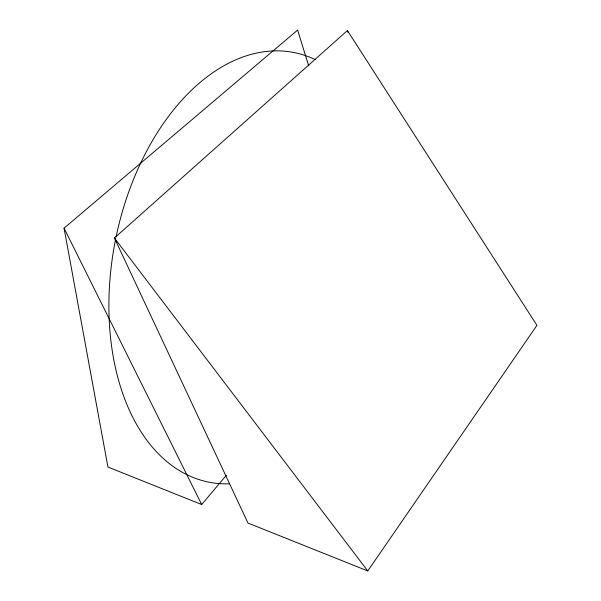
<?xml version="1.0" encoding="UTF-8"?>
<svg xmlns="http://www.w3.org/2000/svg" width="601" height="601" viewBox="0 0 601 601"><rect width="100%" height="100%" fill="white"/><g stroke="black" fill="none" stroke-linecap="round" stroke-linejoin="round"><path stroke-width="0.9" d="M367.774 570.95L536.941 325.351L347.423 30.553L114.415 238.011L247.98 523.05L367.774 570.95L114.415 238.011M308.674 65.84L297.63 30.05L64.059 228.17L107.925 467.037L201.696 504.539L226.427 475.181M64.059 228.17L201.696 504.539M347.423 30.553L347.934 32.356M116.106 236.817A218.989 138.808 -78.8 0 1 315.247 59.597M229.529 483.813A218.989 138.808 -78.8 0 1 115.73 238.642"/></g></svg>
